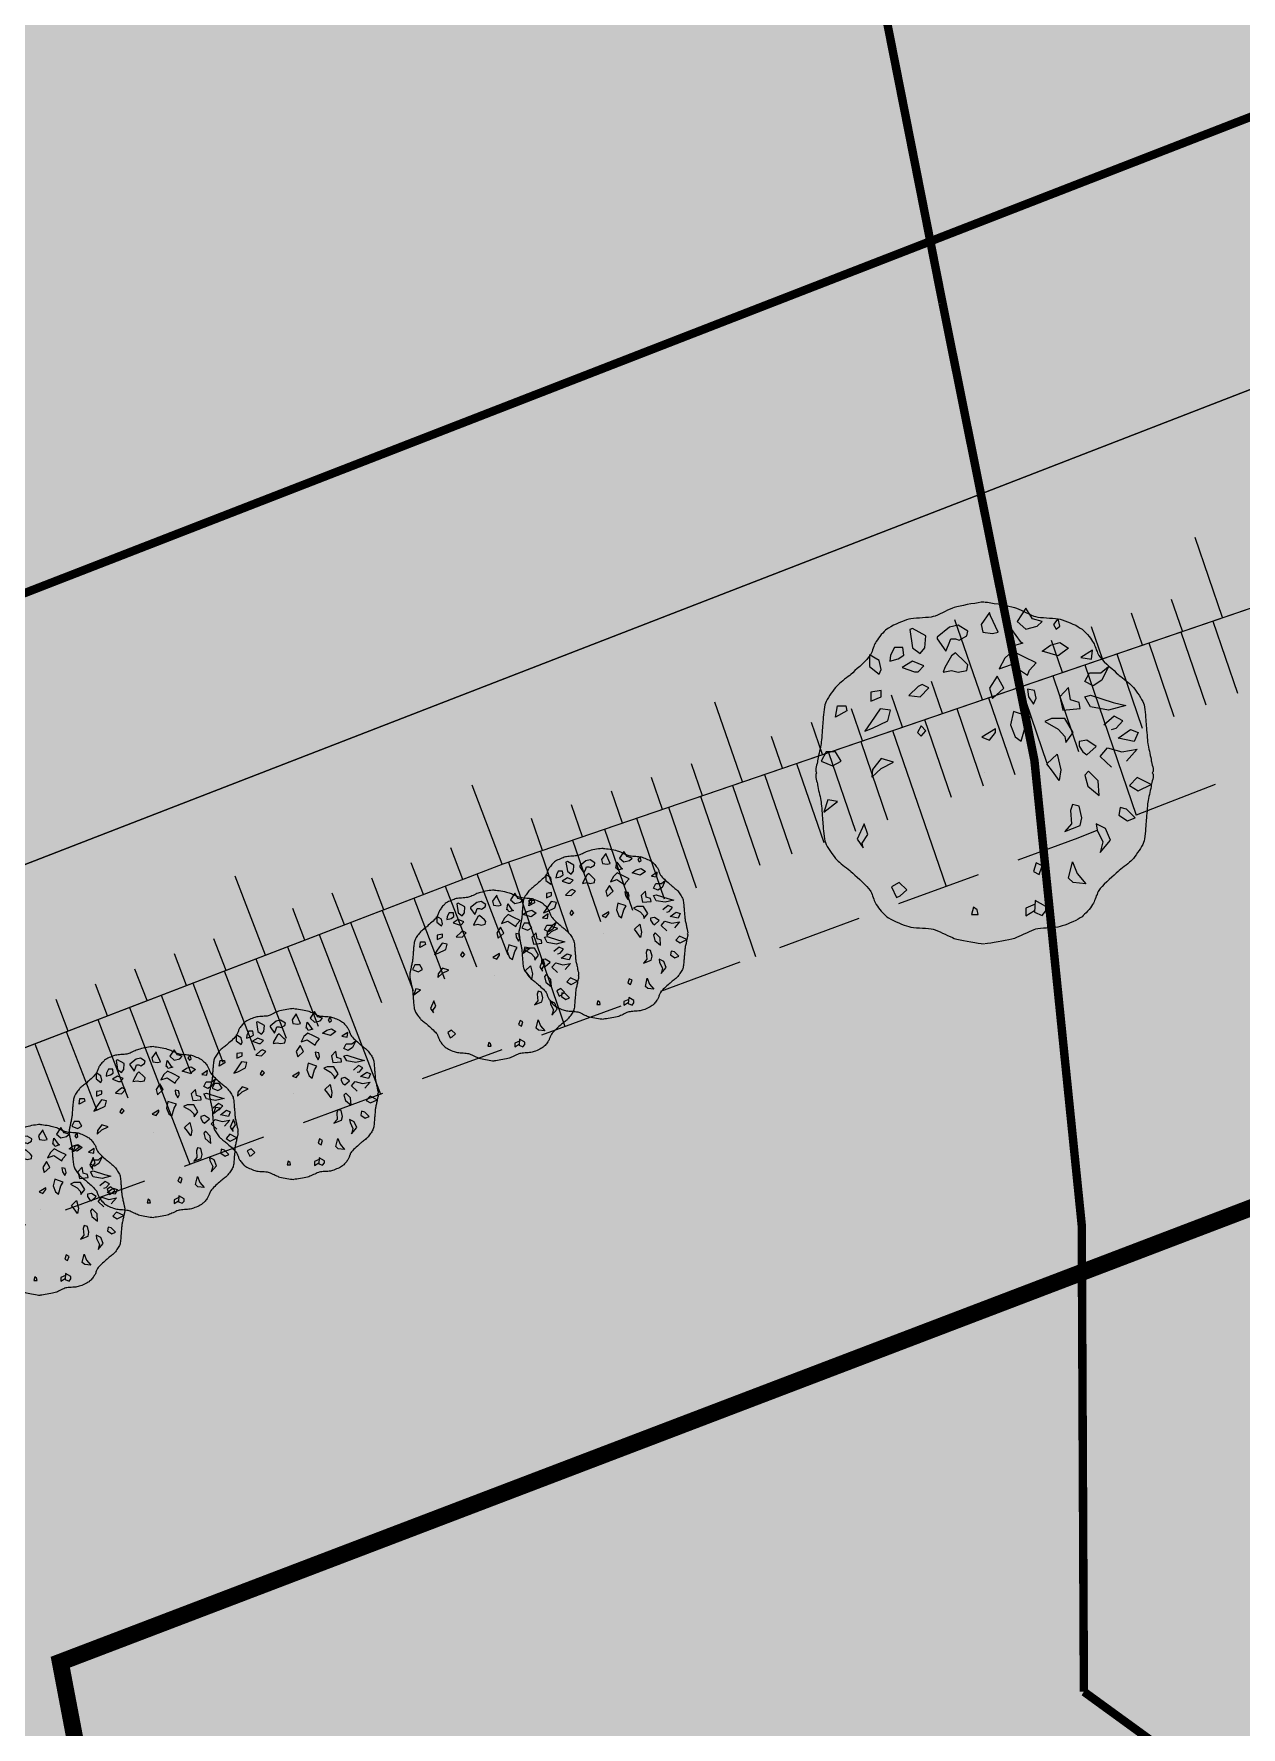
# Model space of a CAD drawing. Header units: metres. Extents: x 394605 to 1395358, y 4171135 to 6406139.
# Drawn here: x 1394306.34 to 1394320.61, y 4172433.07 to 4172453.1 of the extents above; entities that cross this region are included whole.
import ezdxf

# ---------------------------------------------------------------- set-up
doc = ezdxf.new("R2010")
doc.units = ezdxf.units.M
doc.header["$LTSCALE"] = 2
for name, pattern in [('CACHE', [0.375, 0.25, -0.125]), ('CACHE2', [4.7625, 3.175, -1.5875]), ('CACHEX2', [0.75, 0.5, -0.25])]:
    doc.linetypes.add(name, pattern=pattern)
for name, color, linetype in [("0.Nouvelle zone d'exclusion", 14, 'Continuous'), ('C-Veg', 72, 'Continuous'), ('P-COMPO LEGENDE', 7, 'Continuous'), ('T-CRASTE', 44, 'Continuous'), ('T-SECTION AW', 2, 'Continuous'), ('T-TALUS', 42, 'Continuous'), ('T-VEGETATION', 108, 'Continuous')]:
    doc.layers.add(name, color=color, linetype=linetype)
doc.layers.add('P-Zone exclusion supplémentaire', color=30, linetype='Continuous', transparency=0.5)

# ---------------------------------------------------------------- blocks, each defined once
blk = doc.blocks.new('v025')
blk.add_line((0, 0), (0, 0))
at = {"color": 0, "linetype": 'Continuous'}
blk.add_line((0.666, -0.338), (0.7, -0.408), dxfattribs=at)
at = {"color": 0, "linetype": 'Continuous', "flags": 128}
for points in [[(-0.002, 1.01), (-0.019, 1.009), (-0.038, 1.006), (-0.058, 1.003), (-0.08, 1), (-0.102, 0.996), (-0.124, 0.991), (-0.144, 0.987), (-0.163, 0.982), (-0.179, 0.978), (-0.19, 0.974), (-0.204, 0.968), (-0.218, 0.962), (-0.233, 0.955), (-0.248, 0.947), (-0.263, 0.94), (-0.278, 0.934), (-0.291, 0.928), (-0.303, 0.925), (-0.316, 0.922), (-0.331, 0.92), (-0.348, 0.919), (-0.366, 0.917), (-0.385, 0.916), (-0.403, 0.915), (-0.42, 0.914), (-0.435, 0.911), (-0.448, 0.909), (-0.461, 0.905), (-0.475, 0.9), (-0.491, 0.894), (-0.507, 0.887), (-0.523, 0.88), (-0.539, 0.873), (-0.554, 0.865), (-0.567, 0.857), (-0.578, 0.85), (-0.585, 0.844), (-0.593, 0.836), (-0.601, 0.827), (-0.61, 0.818), (-0.618, 0.807), (-0.626, 0.797), (-0.633, 0.787), (-0.64, 0.778), (-0.645, 0.77), (-0.648, 0.763), (-0.652, 0.756), (-0.655, 0.747), (-0.658, 0.737), (-0.662, 0.728), (-0.665, 0.718), (-0.669, 0.71), (-0.672, 0.702), (-0.676, 0.695), (-0.685, 0.684), (-0.696, 0.671), (-0.709, 0.658), (-0.723, 0.644), (-0.738, 0.63), (-0.752, 0.617), (-0.766, 0.605), (-0.779, 0.593), (-0.79, 0.583), (-0.797, 0.577), (-0.806, 0.57), (-0.816, 0.562), (-0.827, 0.554), (-0.837, 0.545), (-0.848, 0.537), (-0.857, 0.529), (-0.866, 0.521), (-0.873, 0.514), (-0.88, 0.506), (-0.888, 0.495), (-0.897, 0.484), (-0.906, 0.472), (-0.914, 0.459), (-0.923, 0.447), (-0.93, 0.434), (-0.936, 0.423), (-0.94, 0.413), (-0.943, 0.402), (-0.946, 0.389), (-0.948, 0.375), (-0.95, 0.36), (-0.952, 0.344), (-0.953, 0.329), (-0.954, 0.315), (-0.955, 0.302), (-0.956, 0.29), (-0.957, 0.279), (-0.958, 0.267), (-0.959, 0.253), (-0.96, 0.239), (-0.961, 0.224), (-0.962, 0.21), (-0.963, 0.196), (-0.965, 0.184), (-0.966, 0.173), (-0.968, 0.164), (-0.97, 0.153), (-0.972, 0.141), (-0.975, 0.129), (-0.978, 0.116), (-0.981, 0.104), (-0.983, 0.092), (-0.985, 0.081), (-0.987, 0.072), (-0.988, 0.065), (-0.99, 0.056), (-0.993, 0.047), (-0.995, 0.037), (-0.997, 0.027), (-0.998, 0.018), (-0.998, 0.01), (-0.996, 0.004), (-0.992, 0), (-0.996, -0.004), (-0.998, -0.01), (-0.998, -0.018), (-0.997, -0.027), (-0.995, -0.037), (-0.993, -0.046), (-0.99, -0.056), (-0.988, -0.064), (-0.987, -0.071), (-0.985, -0.08), (-0.983, -0.091), (-0.981, -0.103), (-0.978, -0.115), (-0.975, -0.128), (-0.972, -0.14), (-0.97, -0.152), (-0.968, -0.163), (-0.966, -0.172), (-0.965, -0.183), (-0.963, -0.196), (-0.962, -0.209), (-0.961, -0.224), (-0.96, -0.238), (-0.959, -0.253), (-0.958, -0.266), (-0.957, -0.279), (-0.956, -0.29), (-0.955, -0.301), (-0.954, -0.314), (-0.953, -0.329), (-0.952, -0.344), (-0.95, -0.359), (-0.948, -0.375), (-0.946, -0.389), (-0.943, -0.402), (-0.94, -0.412), (-0.936, -0.423), (-0.93, -0.434), (-0.923, -0.446), (-0.914, -0.459), (-0.906, -0.471), (-0.897, -0.484), (-0.888, -0.495), (-0.88, -0.505), (-0.873, -0.514), (-0.866, -0.521), (-0.857, -0.528), (-0.848, -0.537), (-0.837, -0.545), (-0.827, -0.553), (-0.816, -0.561), (-0.806, -0.569), (-0.797, -0.577), (-0.79, -0.583), (-0.779, -0.593), (-0.766, -0.604), (-0.752, -0.617), (-0.738, -0.63), (-0.723, -0.643), (-0.709, -0.657), (-0.696, -0.671), (-0.685, -0.683), (-0.676, -0.695), (-0.672, -0.701), (-0.669, -0.709), (-0.665, -0.718), (-0.662, -0.727), (-0.658, -0.737), (-0.655, -0.746), (-0.652, -0.755), (-0.648, -0.763), (-0.645, -0.77), (-0.64, -0.778), (-0.633, -0.787), (-0.626, -0.797), (-0.618, -0.807), (-0.61, -0.817), (-0.601, -0.827), (-0.593, -0.836), (-0.585, -0.843), (-0.578, -0.85), (-0.567, -0.857), (-0.554, -0.865), (-0.539, -0.872), (-0.523, -0.88), (-0.507, -0.887), (-0.491, -0.894), (-0.475, -0.9), (-0.461, -0.904), (-0.448, -0.908), (-0.435, -0.911), (-0.42, -0.913), (-0.403, -0.915), (-0.385, -0.916), (-0.366, -0.917), (-0.348, -0.918), (-0.331, -0.92), (-0.316, -0.922), (-0.303, -0.924), (-0.291, -0.928), (-0.278, -0.933), (-0.263, -0.94), (-0.248, -0.947), (-0.233, -0.954), (-0.218, -0.961), (-0.204, -0.968), (-0.19, -0.973), (-0.179, -0.978), (-0.163, -0.982), (-0.144, -0.986), (-0.124, -0.991), (-0.102, -0.995), (-0.08, -0.999), (-0.058, -1.003), (-0.038, -1.006), (-0.019, -1.008), (-0.002, -1.01)], [(0.002, 1.01), (0.018, 1.009), (0.037, 1.006), (0.058, 1.003), (0.08, 1), (0.102, 0.996), (0.123, 0.991), (0.144, 0.987), (0.162, 0.982), (0.178, 0.978), (0.19, 0.974), (0.203, 0.968), (0.217, 0.962), (0.233, 0.955), (0.248, 0.947), (0.263, 0.94), (0.277, 0.934), (0.291, 0.928), (0.302, 0.925), (0.316, 0.922), (0.331, 0.92), (0.348, 0.919), (0.366, 0.917), (0.384, 0.916), (0.402, 0.915), (0.419, 0.914), (0.434, 0.911), (0.407, 0.877), (0.424, 0.851), (0.446, 0.867), (0.435, 0.912), (0.448, 0.909), (0.46, 0.905), (0.474, 0.9), (0.49, 0.894), (0.506, 0.887), (0.523, 0.88), (0.539, 0.873), (0.553, 0.865), (0.566, 0.857), (0.577, 0.85), (0.584, 0.844), (0.592, 0.836), (0.601, 0.827), (0.609, 0.818), (0.618, 0.807), (0.626, 0.797), (0.633, 0.787), (0.639, 0.778), (0.644, 0.77), (0.648, 0.763), (0.651, 0.756), (0.655, 0.747), (0.658, 0.737), (0.661, 0.728), (0.665, 0.718), (0.668, 0.71), (0.672, 0.702), (0.676, 0.695), (0.684, 0.684), (0.696, 0.671), (0.708, 0.658), (0.723, 0.644), (0.737, 0.63), (0.752, 0.617), (0.766, 0.605), (0.779, 0.593), (0.79, 0.583), (0.797, 0.577), (0.806, 0.57), (0.816, 0.562), (0.826, 0.554), (0.837, 0.545), (0.847, 0.537), (0.857, 0.529), (0.865, 0.521), (0.872, 0.514), (0.88, 0.506), (0.888, 0.495), (0.897, 0.484), (0.905, 0.472), (0.914, 0.459), (0.922, 0.447), (0.929, 0.434), (0.935, 0.423), (0.94, 0.413), (0.943, 0.402), (0.946, 0.389), (0.948, 0.375), (0.95, 0.36), (0.951, 0.344), (0.952, 0.329), (0.953, 0.315), (0.954, 0.302), (0.955, 0.29), (0.956, 0.279), (0.957, 0.267), (0.958, 0.253), (0.96, 0.239), (0.961, 0.224), (0.962, 0.21), (0.963, 0.196), (0.964, 0.184), (0.966, 0.173), (0.967, 0.164), (0.969, 0.153), (0.972, 0.141), (0.975, 0.129), (0.978, 0.116), (0.98, 0.104), (0.983, 0.092), (0.985, 0.081), (0.986, 0.072), (0.988, 0.065), (0.99, 0.056), (0.992, 0.047), (0.995, 0.037), (0.997, 0.027), (0.998, 0.018), (0.998, 0.01), (0.996, 0.004), (0.992, 0), (0.996, -0.004), (0.998, -0.01), (0.998, -0.018), (0.997, -0.027), (0.995, -0.037), (0.992, -0.046), (0.99, -0.056), (0.988, -0.064), (0.986, -0.071), (0.985, -0.08), (0.983, -0.091), (0.98, -0.103), (0.978, -0.115), (0.975, -0.128), (0.972, -0.14), (0.969, -0.152), (0.967, -0.163), (0.966, -0.172), (0.964, -0.183), (0.963, -0.196), (0.962, -0.209), (0.961, -0.224), (0.96, -0.238), (0.958, -0.253), (0.957, -0.266), (0.956, -0.279), (0.955, -0.29), (0.954, -0.301), (0.953, -0.314), (0.952, -0.329), (0.951, -0.344), (0.95, -0.359), (0.948, -0.375), (0.946, -0.389), (0.943, -0.402), (0.94, -0.412), (0.935, -0.423), (0.929, -0.434), (0.922, -0.446), (0.914, -0.459), (0.905, -0.471), (0.897, -0.484), (0.888, -0.495), (0.88, -0.505), (0.872, -0.514), (0.865, -0.521), (0.857, -0.528), (0.847, -0.537), (0.837, -0.545), (0.826, -0.553), (0.816, -0.561), (0.806, -0.569), (0.797, -0.577), (0.79, -0.583), (0.779, -0.593), (0.766, -0.604), (0.752, -0.617), (0.737, -0.63), (0.723, -0.643), (0.708, -0.657), (0.696, -0.671), (0.684, -0.683), (0.676, -0.695), (0.672, -0.701), (0.668, -0.709), (0.665, -0.718), (0.661, -0.727), (0.658, -0.737), (0.655, -0.746), (0.651, -0.755), (0.648, -0.763), (0.644, -0.77), (0.639, -0.778), (0.633, -0.787), (0.626, -0.797), (0.618, -0.807), (0.609, -0.817), (0.601, -0.827), (0.592, -0.836), (0.584, -0.843), (0.577, -0.85), (0.566, -0.857), (0.553, -0.865), (0.539, -0.872), (0.523, -0.88), (0.506, -0.887), (0.49, -0.894), (0.474, -0.9), (0.46, -0.904), (0.448, -0.908), (0.434, -0.911), (0.419, -0.913), (0.402, -0.915), (0.384, -0.916), (0.366, -0.917), (0.348, -0.918), (0.331, -0.92), (0.316, -0.922), (0.302, -0.924), (0.291, -0.928), (0.277, -0.933), (0.263, -0.94), (0.248, -0.947), (0.233, -0.954), (0.217, -0.961), (0.203, -0.968), (0.19, -0.973), (0.178, -0.978), (0.162, -0.982), (0.144, -0.986), (0.123, -0.991), (0.102, -0.995), (0.08, -0.999), (0.058, -1.003), (0.037, -1.006), (0.018, -1.008), (0.002, -1.01)], [(0.75, 0.257), (0.778, 0.264), (0.818, 0.309), (0.767, 0.336), (0.705, 0.282)], [(0.75, 0.035), (0.683, 0.097), (0.728, 0.149), (0.812, 0.124), (0.902, 0.14), (0.84, 0.07)], [(0.3, -0.776), (0.244, -0.8), (0.244, -0.844), (0.295, -0.814)]]:
    blk.add_lwpolyline(points, dxfattribs=at)
for points in [[(0.047, 0.824), (0.081, 0.832), (0.036, 0.929), (0.03, 0.948), (-0.02, 0.877), (-0.009, 0.832)], [(0.311, 0.867), (0.34, 0.896), (0.283, 0.912), (0.244, 0.974), (0.193, 0.896), (0.244, 0.851)], [(-0.442, 0.848), (-0.425, 0.74), (-0.38, 0.706), (-0.352, 0.74), (-0.347, 0.811), (-0.425, 0.855)], [(-0.155, 0.873), (-0.206, 0.863), (-0.279, 0.803), (-0.279, 0.793), (-0.229, 0.721), (-0.212, 0.758), (-0.2, 0.793), (-0.172, 0.793), (-0.15, 0.785), (-0.105, 0.811), (-0.099, 0.838)], [(0.171, 0.751), (0.16, 0.777), (0.148, 0.777), (0.16, 0.848), (0.21, 0.777), (0.227, 0.768)], [(-0.51, 0.675), (-0.476, 0.697), (-0.482, 0.742), (-0.532, 0.742), (-0.555, 0.697), (-0.56, 0.661)], [(-0.195, 0.606), (-0.155, 0.596), (-0.105, 0.606), (-0.099, 0.64), (-0.116, 0.658), (-0.172, 0.711), (-0.195, 0.693), (-0.234, 0.623), (-0.245, 0.596)], [(0.306, 0.651), (0.233, 0.687), (0.165, 0.721), (0.12, 0.679), (0.086, 0.616), (0.16, 0.642), (0.255, 0.579), (0.266, 0.607)], [(0.39, 0.755), (0.446, 0.772), (0.497, 0.738), (0.435, 0.693), (0.34, 0.72)], [(0.57, 0.682), (0.632, 0.672), (0.638, 0.727)], [(-0.622, 0.664), (-0.679, 0.699), (-0.679, 0.63), (-0.622, 0.585), (-0.611, 0.612)], [(-0.414, 0.597), (-0.392, 0.597), (-0.358, 0.634), (-0.425, 0.661), (-0.487, 0.624)], [(0.688, 0.593), (0.733, 0.63), (0.694, 0.548), (0.643, 0.515), (0.593, 0.54), (0.621, 0.593)], [(-0.369, 0.524), (-0.392, 0.512), (-0.448, 0.458), (-0.38, 0.451), (-0.33, 0.503)], [(0.115, 0.502), (0.075, 0.572), (0.03, 0.502), (0.047, 0.44)], [(0.565, 0.381), (0.559, 0.416), (0.508, 0.433), (0.497, 0.505), (0.446, 0.451), (0.463, 0.372)], [(-0.673, 0.478), (-0.673, 0.425), (-0.611, 0.451), (-0.611, 0.488)], [(0.295, 0.488), (0.255, 0.496), (0.261, 0.451), (0.289, 0.406), (0.306, 0.443)], [(0.593, 0.451), (0.626, 0.46), (0.761, 0.416), (0.835, 0.398), (0.733, 0.372), (0.626, 0.391)], [(-0.819, 0.396), (-0.814, 0.367), (-0.881, 0.329), (-0.87, 0.396)], [(-0.572, 0.308), (-0.555, 0.371), (-0.617, 0.38), (-0.673, 0.299), (-0.707, 0.247), (-0.662, 0.264)], [(0.216, 0.187), (0.244, 0.284), (0.272, 0.329), (0.171, 0.363), (0.154, 0.284), (0.182, 0.214)], [(0.475, 0.215), (0.48, 0.18), (0.525, 0.24), (0.475, 0.322), (0.396, 0.322), (0.356, 0.304), (0.435, 0.259)], [(-0.347, 0.249), (-0.375, 0.278), (-0.397, 0.24), (-0.375, 0.218)], [(0.03, 0.194), (0.064, 0.239), (0.064, 0.26), (-0.015, 0.212)], [(0.908, 0.239), (0.885, 0.185), (0.79, 0.205), (0.863, 0.257)], [(-0.898, 0.043), (-0.847, 0.07), (-0.881, 0.124), (-0.937, 0.124), (-0.965, 0.07)], [(0.441, -0.044), (0.401, 0.01), (0.368, 0.053), (0.43, 0.112), (0.452, 0.018)], [(0.581, 0.124), (0.604, 0.107), (0.66, 0.156), (0.604, 0.194), (0.559, 0.185), (0.559, 0.159)], [(-0.662, 0.02), (-0.667, -0.025), (-0.611, 0.027), (-0.538, 0.063), (-0.611, 0.086)], [(0.615, 0.011), (0.593, -0.013), (0.61, -0.078), (0.677, -0.134), (0.671, -0.047)], [(0.902, -0.027), (0.857, -0.075), (0.908, -0.106), (0.986, -0.068)], [(-0.949, -0.231), (-0.87, -0.169), (-0.926, -0.159)], [(0.576, -0.266), (0.559, -0.196), (0.52, -0.187), (0.508, -0.222), (0.514, -0.301), (0.475, -0.346), (0.565, -0.311)], [(0.84, -0.214), (0.801, -0.204), (0.795, -0.249), (0.846, -0.284), (0.891, -0.266)], [(-0.69, -0.364), (-0.712, -0.301), (-0.752, -0.391), (-0.718, -0.443), (-0.724, -0.416)], [(0.66, -0.301), (0.666, -0.338), (0.7, -0.408), (0.683, -0.47), (0.745, -0.398), (0.716, -0.328)], [(0.323, -0.601), (0.34, -0.55), (0.306, -0.532), (0.289, -0.582)], [(0.548, -0.595), (0.598, -0.655), (0.525, -0.648), (0.497, -0.622), (0.52, -0.526)], [(-0.459, -0.692), (-0.504, -0.648), (-0.549, -0.674), (-0.521, -0.737), (-0.499, -0.727)], [(-0.043, -0.809), (-0.065, -0.793), (-0.077, -0.837), (-0.037, -0.837)], [(0.362, -0.789), (0.3, -0.754), (0.295, -0.824), (0.34, -0.843), (0.362, -0.816)]]:
    blk.add_lwpolyline(points, close=True, dxfattribs=at)

msp = doc.modelspace()

# ---------------------------------------------------------------- hatches: boundary and pattern name
at = {"layer": 'C-Veg', "true_color": 0x76a14f}
h = msp.add_hatch(color=75, dxfattribs=at)
h.dxf.hatch_style = 1
edge = h.paths.add_edge_path()
edge.add_line((1394351.273, 4172570.913), (1394351.129, 4172577.686))
edge.add_line((1394351.129, 4172577.686), (1394348.223, 4172582.401))
edge.add_line((1394348.223, 4172582.401), (1394360.352, 4172589.905))
edge.add_line((1394360.352, 4172589.905), (1394370.257, 4172572.512))
edge.add_arc((1394363.6, 4172589.236), 18, 271.2148, 291.705, ccw=False)
edge.add_line((1394363.981, 4172571.24), (1394351.273, 4172570.913))
edge = h.paths.add_edge_path()
edge.add_line((1394342.271, 4172578.716), (1394344.171, 4172575.634))
edge.add_line((1394344.171, 4172575.634), (1394344.273, 4172570.822))
edge.add_line((1394344.273, 4172570.822), (1394337.721, 4172570.683))
edge.add_arc((1394338.399, 4172538.69), 32, 91.2148, 121.6151)
edge.add_line((1394321.625, 4172565.941), (1394326.456, 4172568.93))
edge.add_line((1394326.456, 4172568.93), (1394342.271, 4172578.716))
edge = h.paths.add_edge_path()
edge.add_line((1394452.906, 4172487.836), (1394445.587, 4172485.094))
edge.add_line((1394445.587, 4172485.094), (1394445.555, 4172490.822))
edge.add_arc((1394427.555, 4172490.722), 18, 0.3209, 35.1921)
edge.add_line((1394442.265, 4172501.095), (1394440.359, 4172503.799))
edge.add_line((1394440.359, 4172503.799), (1394459.641, 4172525.28))
edge.add_line((1394459.641, 4172525.28), (1394447.538, 4172543.496))
edge.add_line((1394447.538, 4172543.496), (1394476.337, 4172562.631))
edge.add_line((1394476.337, 4172562.631), (1394480.157, 4172556.703))
edge.add_line((1394480.157, 4172556.703), (1394495.348, 4172535.118))
edge.add_line((1394495.348, 4172535.118), (1394452.906, 4172487.836))
h.paths.add_polyline_path([(1394029.76, 4172395.409), (1394032.409, 4172393.495), (1394016.568, 4172383.66), (1394014.973, 4172386.227)])
h.paths.add_polyline_path([(1394048.648, 4172407.168), (1394050.25, 4172404.586), (1394037.495, 4172396.67), (1394036.67, 4172399.689)])
edge = h.paths.add_edge_path()
edge.add_arc((1394099.756, 4172406.307), 6.199, 353.285, 431.3738)
edge.add_line((1394101.736, 4172412.181), (1394095.031, 4172414.342))
edge.add_line((1394095.031, 4172414.342), (1394095.951, 4172417.198))
edge.add_line((1394095.951, 4172417.198), (1394102.656, 4172415.037))
edge.add_line((1394102.656, 4172415.037), (1394102.042, 4172413.133))
edge.add_arc((1394100.202, 4172407.422), 6, -17.865, 72.135, ccw=False)
edge = h.paths.add_edge_path()
edge.add_line((1394120.903, 4172452.089), (1394117.365, 4172457.7))
edge.add_line((1394117.365, 4172457.7), (1394132.344, 4172467.143))
edge.add_arc((1394147.655, 4172443.632), 28.058, 123.0742, 162.4577)
edge = h.paths.add_edge_path()
edge.add_line((1394258.713, 4172546.119), (1394250.67, 4172559.257))
edge.add_line((1394250.67, 4172559.257), (1394267.58, 4172570.168))
edge.add_line((1394267.58, 4172570.168), (1394284.334, 4172543.033))
edge.add_line((1394284.334, 4172543.033), (1394284.462, 4172542.945))
edge.add_line((1394284.462, 4172542.945), (1394267.891, 4172532.827))
edge.add_arc((1394262.067, 4172543.319), 12, 267.6814, 299.0353, ccw=False)
edge.add_line((1394261.581, 4172531.329), (1394248.552, 4172531.857))
edge.add_line((1394248.552, 4172531.857), (1394248.468, 4172531.86))
edge.add_line((1394248.468, 4172531.86), (1394248.419, 4172534.666))
edge.add_line((1394248.419, 4172534.666), (1394246.235, 4172538.186))
edge.add_line((1394246.235, 4172538.186), (1394258.713, 4172546.119))
edge = h.paths.add_edge_path()
edge.add_line((1394243.261, 4172536.34), (1394245.001, 4172533.536))
edge.add_line((1394245.001, 4172533.536), (1394245.066, 4172531.982))
edge.add_arc((1394245.16, 4172501.351), 30.631, 90.1759, 118.1849)
edge.add_line((1394230.692, 4172528.35), (1394243.261, 4172536.34))
h.paths.add_polyline_path([(1394467.694, 4172582.062), (1394465.64, 4172585.497), (1394498.161, 4172606.357), (1394500.227, 4172602.929)])
h.paths.add_polyline_path([(1394535.91, 4172630.572), (1394537.966, 4172627.131), (1394506.117, 4172606.705), (1394504.053, 4172610.137)])
edge = h.paths.add_edge_path()
edge.add_line((1394543.867, 4172630.923), (1394541.802, 4172634.351))
edge.add_line((1394541.802, 4172634.351), (1394549.791, 4172639.476))
edge.add_arc((1394555.73, 4172630.217), 11, 77.9727, 122.6783, ccw=False)
edge.add_line((1394558.022, 4172640.975), (1394560.339, 4172637.367))
edge.add_arc((1394557.158, 4172633.509), 5, 50.4934, 121.6208)
edge.add_line((1394554.537, 4172637.767), (1394543.867, 4172630.923))
edge = h.paths.add_edge_path()
edge.add_line((1394092.62, 4172418.271), (1394091.7, 4172415.416))
edge.add_line((1394091.7, 4172415.416), (1394083.618, 4172418.021))
edge.add_arc((1394078.25, 4172401.365), 17.5, 72.135, 122.0859)
edge.add_line((1394068.954, 4172416.192), (1394056.198, 4172408.276))
edge.add_line((1394056.198, 4172408.276), (1394054.616, 4172410.826))
edge.add_line((1394054.616, 4172410.826), (1394073.541, 4172422.568))
edge.add_arc((1394077.759, 4172415.771), 8, 54.4706, 121.8205, ccw=False)
edge.add_line((1394082.408, 4172422.281), (1394084.319, 4172421.127))
edge.add_line((1394084.319, 4172421.127), (1394086.386, 4172420.281))
edge.add_line((1394086.386, 4172420.281), (1394092.62, 4172418.271))
edge = h.paths.add_edge_path()
edge.add_arc((1394414.979, 4172556.25), 38, 96.7797, 121.1109)
edge.add_arc((1394414.986, 4172556.23), 38.021, 96.7867, 121.1039, ccw=False)
h.paths.add_polyline_path([(1394395.322, 4172588.817), (1394407.668, 4172597.092), (1394395.317, 4172588.825)])
h.paths.add_polyline_path([(1394419.922, 4172653.044), (1394406.398, 4172674.608), (1394406.398, 4172674.608)])
h.paths.add_polyline_path([(1394415.653, 4172594.244), (1394419.503, 4172632.354), (1394419.503, 4172632.354)])
edge = h.paths.add_edge_path()
edge.add_line((1394372.381, 4172535.259), (1394341.242, 4172534.794))
edge.add_line((1394341.242, 4172534.794), (1394298.401, 4172508.435))
edge.add_line((1394298.401, 4172508.435), (1394273.194, 4172492.256))
edge.add_line((1394273.194, 4172492.256), (1394285.511, 4172429.124))
edge.add_line((1394285.511, 4172429.124), (1394285.515, 4172429.105))
edge.add_line((1394285.515, 4172429.105), (1394282.568, 4172428.543))
edge.add_line((1394282.568, 4172428.543), (1394286.098, 4172410.664))
edge.add_arc((1394269.911, 4172407.468), 16.5, -62.7135, 11.1696, ccw=False)
edge.add_line((1394277.475, 4172392.804), (1394278.142, 4172389.18))
edge.add_line((1394278.142, 4172389.18), (1394294.366, 4172392.19))
edge.add_line((1394294.366, 4172392.19), (1394299.41, 4172365.322))
edge.add_line((1394299.41, 4172365.322), (1394312.242, 4172367.689))
edge.add_line((1394312.242, 4172367.689), (1394314.315, 4172368.062))
edge.add_line((1394314.315, 4172368.062), (1394442.29, 4172391.252))
edge.add_line((1394442.29, 4172391.252), (1394437.662, 4172428.198))
edge.add_line((1394437.662, 4172428.198), (1394427.617, 4172424.749))
edge.add_line((1394427.617, 4172424.749), (1394401.36, 4172468.524))
edge.add_line((1394401.36, 4172468.524), (1394424.799, 4172477.306))
edge.add_line((1394424.799, 4172477.306), (1394433.076, 4172468.218))
edge.add_line((1394433.076, 4172468.218), (1394435.294, 4172470.239))
edge.add_line((1394435.294, 4172470.239), (1394438.806, 4172470.716))
edge.add_line((1394438.806, 4172470.716), (1394438.656, 4172472.847))
edge.add_line((1394438.656, 4172472.847), (1394438.555, 4172490.783))
edge.add_arc((1394427.555, 4172490.722), 11, 0.3209, 35.1921)
edge.add_line((1394436.545, 4172497.061), (1394425.26, 4172513.053))
edge.add_line((1394425.26, 4172513.053), (1394422.812, 4172511.332))
edge.add_line((1394422.812, 4172511.332), (1394430.292, 4172500.721))
edge.add_line((1394430.292, 4172500.721), (1394393.383, 4172486.894))
edge.add_line((1394393.383, 4172486.894), (1394372.381, 4172535.259))
edge = h.paths.add_edge_path()
edge.add_line((1394063.074, 4172465.375), (1394077.611, 4172441.417))
edge.add_line((1394077.611, 4172441.417), (1394076.55, 4172442.868))
edge.add_line((1394076.55, 4172442.868), (1394067.007, 4172453.819))
edge.add_arc((1394072.662, 4172458.746), 7.5, 211.2472, 221.0694, ccw=False)
edge.add_line((1394066.25, 4172454.856), (1394063.737, 4172458.997))
edge.add_arc((1394070.149, 4172462.887), 7.5, 160.6281, 211.2472, ccw=False)
edge = h.paths.add_edge_path()
edge.add_line((1394073.056, 4172433.209), (1394071.485, 4172432.234))
edge.add_line((1394071.485, 4172432.234), (1394054.144, 4172460.815))
edge.add_line((1394054.144, 4172460.815), (1394055.688, 4172461.825))
edge.add_arc((1394070.149, 4172462.887), 14.5, 184.2017, 211.2472)
edge.add_line((1394057.753, 4172455.366), (1394060.265, 4172451.225))
edge.add_arc((1394072.662, 4172458.746), 14.5, 211.2472, 221.0694)
edge.add_line((1394061.73, 4172449.22), (1394071.273, 4172438.269))
edge.add_arc((1394068.634, 4172435.97), 3.5, 31.2472, 41.0694, ccw=False)
edge.add_line((1394071.626, 4172437.786), (1394071.896, 4172437.341))
edge.add_arc((1394065.056, 4172433.191), 8, 0.1287, 31.2472, ccw=False)
h.paths.add_polyline_path([(1394104.324, 4172332.384), (1394105.423, 4172332.179), (1394113.191, 4172331.01), (1394103.626, 4172329.247)])
edge = h.paths.add_edge_path()
edge.add_line((1394136.677, 4172404.071), (1394135.756, 4172401.216))
edge.add_line((1394135.756, 4172401.216), (1394124.905, 4172404.713))
edge.add_arc((1394123.678, 4172400.906), 4, 72.135, 167.4483)
edge.add_line((1394119.773, 4172401.776), (1394113.499, 4172403.04))
edge.add_arc((1394121.141, 4172400.672), 8.001, 72.1376, 162.7885, ccw=False)
edge.add_line((1394123.595, 4172408.287), (1394136.677, 4172404.071))
edge = h.paths.add_edge_path()
edge.add_line((1394459.748, 4172581.717), (1394461.798, 4172578.282))
edge.add_line((1394461.798, 4172578.282), (1394460.421, 4172577.399))
edge.add_arc((1394449.318, 4172595.412), 21.16, 254.0638, 301.6485, ccw=False)
edge.add_line((1394443.508, 4172575.066), (1394437.65, 4172576.754))
edge.add_line((1394437.65, 4172576.754), (1394438.763, 4172580.602))
edge.add_line((1394438.763, 4172580.602), (1394444.619, 4172578.908))
edge.add_arc((1394449.342, 4172595.239), 17, 253.8711, 302.6712)
edge.add_line((1394458.519, 4172580.929), (1394459.748, 4172581.717))
h.paths.add_polyline_path([(1394251.061, 4172387.17), (1394251.61, 4172384.221), (1394219.164, 4172378.156), (1394218.618, 4172381.122), (1394234.797, 4172384.138)])
h.paths.add_polyline_path([(1394273.915, 4172391.461), (1394274.152, 4172391.522), (1394274.704, 4172388.525), (1394258.486, 4172385.49), (1394257.941, 4172388.452)])
h.paths.add_polyline_path([(1393999.026, 4172384.569), (1394002.717, 4172378.621), (1394009.024, 4172382.538), (1394010.607, 4172379.986), (1393992.781, 4172368.925), (1393987.508, 4172377.422)])
edge = h.paths.add_edge_path()
edge.add_line((1394155.145, 4172366.239), (1394154.36, 4172370.45))
edge.add_line((1394154.36, 4172370.45), (1394157.186, 4172373.491))
edge.add_arc((1394165.152, 4172387.94), 16.5, 241.1315, 280.5588)
edge.add_line((1394168.176, 4172371.72), (1394172.365, 4172372.501))
edge.add_line((1394172.365, 4172372.501), (1394172.915, 4172369.552))
edge.add_line((1394172.915, 4172369.552), (1394155.145, 4172366.239))
h.paths.add_polyline_path([(1394211.746, 4172379.79), (1394212.28, 4172376.889), (1394179.807, 4172370.778), (1394179.247, 4172373.783)])
edge = h.paths.add_edge_path()
edge.add_line((1394139.087, 4172400.142), (1394140.008, 4172402.997))
edge.add_arc((1394136.549, 4172392.823), 10.746, 10.0786, 71.2234, ccw=False)
edge.add_line((1394147.129, 4172394.704), (1394148.925, 4172384.952))
edge.add_arc((1394165.152, 4172387.94), 16.5, 190.4358, 227.1019)
edge.add_line((1394153.921, 4172375.853), (1394148.604, 4172370.132))
edge.add_line((1394148.604, 4172370.132), (1394144.179, 4172394.16))
edge.add_arc((1394136.546, 4172392.822), 7.749, 9.9479, 70.857)
edge = h.paths.add_edge_path()
edge.add_line((1394156.535, 4172405.091), (1394161.292, 4172379.26))
edge.add_arc((1394165.152, 4172387.94), 9.5, 190.4358, 246.0275, ccw=False)
edge.add_line((1394155.809, 4172386.22), (1394154.013, 4172395.972))
edge.add_arc((1394136.453, 4172392.779), 17.848, 10.3037, 71.5868)
edge.add_line((1394142.091, 4172409.714), (1394156.535, 4172405.091))
h.paths.add_polyline_path([(1394448.687, 4172451.084), (1394450.905, 4172453.104), (1394455.424, 4172448.143), (1394492.852, 4172406.879), (1394491.37, 4172404.047), (1394453.343, 4172446.106)])
edge = h.paths.add_edge_path()
edge.add_line((1394443.973, 4172456.258), (1394446.191, 4172458.279))
edge.add_line((1394446.191, 4172458.279), (1394442.958, 4172461.827))
edge.add_arc((1394455.155, 4172472.939), 16.5, 199.9901, 222.3335, ccw=False)
edge.add_line((1394439.649, 4172467.299), (1394436.846, 4172466.917))
edge.add_line((1394436.846, 4172466.917), (1394435.434, 4172465.631))
edge.add_line((1394435.434, 4172465.631), (1394443.973, 4172456.258))
h.paths.add_polyline_path([(1394466.646, 4172477.197), (1394467.683, 4172476.249), (1394455.908, 4172463.374), (1394453.236, 4172460.94), (1394452.225, 4172462.049), (1394454.85, 4172464.44)])
h.paths.add_polyline_path([(1394457.95, 4172455.765), (1394456.939, 4172456.874), (1394459.788, 4172459.469), (1394466.763, 4172466.863), (1394467.8, 4172465.915), (1394460.846, 4172458.404)])
h.paths.add_polyline_path([(1394472.536, 4172471.069), (1394471.434, 4172472.086), (1394479.212, 4172480.513), (1394482.617, 4172481.991)])
h.paths.add_polyline_path([(1394472.407, 4172481.414), (1394471.382, 4172482.352), (1394479.757, 4172491.425), (1394480.808, 4172495.091), (1394480.298, 4172490.042)])
at = {"layer": 'P-COMPO LEGENDE', "ltscale": 0.5}
h = msp.add_hatch(color=71, dxfattribs=at)
h.dxf.hatch_style = 1
edge = h.paths.add_edge_path()
edge.add_line((1394271.458, 4172484.813), (1394342.981, 4172528.82))
edge.add_line((1394342.981, 4172528.82), (1394368.471, 4172529.2))
edge.add_line((1394368.471, 4172529.2), (1394396.022, 4172465.755))
edge.add_line((1394396.022, 4172465.755), (1394422.854, 4172421.749))
edge.add_line((1394422.854, 4172421.749), (1394436.32, 4172390.646))
edge.add_line((1394436.32, 4172390.646), (1394395.138, 4172382.696))
edge.add_line((1394395.138, 4172382.696), (1394387.426, 4172401.097))
edge.add_line((1394387.426, 4172401.097), (1394359.542, 4172446.827))
edge.add_line((1394359.542, 4172446.827), (1394344.102, 4172482.382))
edge.add_line((1394344.102, 4172482.382), (1394314.264, 4172464.188))
edge.add_line((1394314.264, 4172464.188), (1394317.081, 4172449.917))
edge.add_arc((1394261.745, 4172435.988), 57.063, -2.5075, 14.1295, ccw=False)
edge.add_arc((1394290.888, 4172391.11), 50.721, 13.7791, 56.6762, ccw=False)
edge.add_line((1394340.15, 4172403.19), (1394345.572, 4172374.844))
edge.add_line((1394345.572, 4172374.844), (1394354.681, 4172324.558))
edge.add_line((1394354.681, 4172324.558), (1394038.406, 4172266.388))
edge.add_line((1394038.406, 4172266.388), (1393992.409, 4172298.585))
edge.add_line((1393992.409, 4172298.585), (1393986.626, 4172306.84))
edge.add_line((1393986.626, 4172306.84), (1394112.594, 4172331.1))
edge.add_line((1394112.594, 4172331.1), (1394134.846, 4172327.752))
edge.add_line((1394134.846, 4172327.752), (1394140.126, 4172327.839))
edge.add_line((1394140.126, 4172327.839), (1394306.76, 4172358.544))
edge.add_line((1394306.76, 4172358.544), (1394300.263, 4172393.297))
edge.add_line((1394300.263, 4172393.297), (1394286.206, 4172410.122))
edge.add_line((1394286.206, 4172410.122), (1394279.992, 4172441.591))
edge.add_line((1394279.992, 4172441.591), (1394271.458, 4172484.813))
at = {"layer": 'T-VEGETATION'}
h = msp.add_hatch(dxfattribs=at)
h.set_pattern_fill('AR-CONC', color=84, scale=0.025)
h.set_pattern_definition([(50, (0, 0), (4.554616725, -0.3984771385), [0.47625, -5.23875]), (355, (0, 0), (-0.8810706494, 4.776416072), [0.381, -4.191]), (100.451, (0.3796, -0.033), (3.6735625416, 4.3779171955), [0.40475, -4.45225]), (46.1842, (0, 1.27), (6.776976022, -1.051058198), [0.714375, -7.858125]), (96.6356, (0.565, 1.1824), (5.935105862, 6.185638897), [0.607125, -6.678375]), (351.184, (0, 1.27), (5.935115145, 6.185627947), [0.5715, -6.2865]), (21, (0.635, 0.9525), (3.790371996, -2.556637963), [0.47625, -5.23875]), (326, (0.635, 0.9525), (1.5450507087, 4.604699153), [0.381, -4.191]), (71.4514, (0.951, 0.7394), (5.3354122693, 2.048071443), [0.40475, -4.45225]), (37.5, (0, 0), (0.07721508126, 2.1138759718), [0, -4.1402, 0, -4.2545, 0, -4.206875]), (7.5, (0, 0), (1.6704915628, 2.5045143705), [0, -2.4257, 0, -4.04495, 0, -1.603375]), (327.5, (-1.416, 0), (3.3897648792, -0.1432185998), [0, -1.5875, 0, -4.953, 0, -6.57225]), (317.5, (-2.051, 0), (3.7032295347, 0.6356622758), [0, -2.06375, 0, -3.2893, 0, -4.66725])])
h.paths.add_polyline_path([(1393927.84, 4172307.918), (1393958.527, 4172323.627), (1394358.196, 4172583.126), (1394368.739, 4172566.92), (1394404.239, 4172594.106), (1394421.217, 4172593.554), (1394446.938, 4172609.027), (1394462.155, 4172571.89), (1394427.756, 4172533.31), (1394398.16, 4172507.898), (1394347.588, 4172478.822), (1394332.784, 4172523.595), (1394296.479, 4172507.081), (1394285.958, 4172483.929), (1394295.024, 4172433.323), (1394419.634, 4172480.669), (1394450.579, 4172447.3), (1394434.639, 4172428.681), (1394439.126, 4172400.637), (1394299.836, 4172369.098), (1393930.719, 4172300.034)])

# ---------------------------------------------------------------- linework, layer by layer
at = {"layer": "0.Nouvelle zone d'exclusion", "color": 18, "true_color": 0x000000, "const_width": 0.1, "flags": 128}
msp.add_lwpolyline([(1394442.293, 4172391.234), (1394300.547, 4172365.534), (1394289.831, 4172416.344), (1394294.765, 4172416.344), (1394289.174, 4172446.599), (1394279.247, 4172460.847), (1394267.575, 4172519.96, 0.085884), (1394275.175, 4172523.206), (1394285.424, 4172529.525), (1394298.401, 4172508.435), (1394330.561, 4172528.222), (1394315.763, 4172508.248), (1394312.839, 4172508.332), (1394304, 4172505.607), (1394301.289, 4172502.277), (1394300.07, 4172497.197), (1394294.908, 4172494.039), (1394298.419, 4172487.214), (1394301.339, 4172462.265), (1394300.15, 4172451.168), (1394301.699, 4172444.724), (1394343.358, 4172460.91)], format="xyb", dxfattribs=at)
msp.add_lwpolyline([(1394306.651, 4172433.84), (1394308.794, 4172422.563), (1394336.043, 4172436.567), (1394351.62, 4172442.54), (1394364.924, 4172445.533), (1394372.888, 4172448.608), (1394384.136, 4172463.418)], close=True, dxfattribs=at)
at = {"layer": 'P-COMPO LEGENDE', "linetype": 'CACHE', "flags": 128}
msp.add_lwpolyline([(1394345.572, 4172374.844, 0.1, 0.05, 0), (1394340.15, 4172403.19, 0.1, 0.1, 0.189391), (1394318.753, 4172433.491, 0.1, 0.1, 0.07272), (1394317.081, 4172449.917, 0.1, 0.1, 0), (1394314.264, 4172464.188, 0.1, 0.1, 0), (1394344.102, 4172482.382, 0.1, 0.1, 0), (1394359.542, 4172446.827, 0.1, 0.1, 0), (1394387.426, 4172401.097, 0.1, 0.1, 0), (1394395.255, 4172381.483, 0.1, 0.1, 0)], format="xyseb", dxfattribs=at)
at = {"layer": 'P-Zone exclusion supplémentaire', "color": 4, "linetype": 'CACHE2', "ltscale": 0.5, "const_width": 0.2, "flags": 128}
msp.add_lwpolyline([(1394306.651, 4172433.84), (1394308.794, 4172422.563), (1394336.043, 4172436.567), (1394351.62, 4172442.54), (1394364.924, 4172445.533), (1394372.888, 4172448.608), (1394384.136, 4172463.418)], close=True, dxfattribs=at)
at = {"layer": 'T-CRASTE', "linetype": 'Continuous'}
for p, q in [((1394320.392, 4172446.194), (1394320.068, 4172447.14)), ((1394320.392, 4172446.194), (1394320.068, 4172447.14)), ((1394319.919, 4172446.032), (1394319.789, 4172446.41)), ((1394319.919, 4172446.032), (1394319.789, 4172446.41)), ((1394317.553, 4172445.222), (1394317.229, 4172446.168)), ((1394317.553, 4172445.222), (1394317.229, 4172446.168)), ((1394319.446, 4172445.87), (1394319.316, 4172446.248)), ((1394319.446, 4172445.87), (1394319.316, 4172446.248)), ((1394320.276, 4172446.154), (1394320.569, 4172445.299)), ((1394320.276, 4172446.154), (1394320.569, 4172445.299)), ((1394318.499, 4172445.546), (1394318.37, 4172445.924)), ((1394318.499, 4172445.546), (1394318.37, 4172445.924)), ((1394318.972, 4172445.708), (1394318.843, 4172446.086)), ((1394318.972, 4172445.708), (1394318.843, 4172446.086)), ((1394319.898, 4172446.025), (1394320.194, 4172445.161)), ((1394319.898, 4172446.025), (1394320.194, 4172445.161)), ((1394318.026, 4172445.384), (1394317.897, 4172445.762)), ((1394318.026, 4172445.384), (1394317.897, 4172445.762)), ((1394319.141, 4172445.766), (1394319.442, 4172444.885)), ((1394319.141, 4172445.766), (1394319.442, 4172444.885)), ((1394319.519, 4172445.895), (1394319.818, 4172445.023)), ((1394319.519, 4172445.895), (1394319.818, 4172445.023)), ((1394318.384, 4172445.506), (1394318.691, 4172444.61)), ((1394318.384, 4172445.506), (1394318.691, 4172444.61)), ((1394318.763, 4172445.636), (1394319.371, 4172443.859)), ((1394318.763, 4172445.636), (1394319.371, 4172443.859)), ((1394317.08, 4172445.06), (1394316.951, 4172445.438)), ((1394317.08, 4172445.06), (1394316.951, 4172445.438)), ((1394318.006, 4172445.377), (1394318.315, 4172444.472)), ((1394318.006, 4172445.377), (1394318.315, 4172444.472)), ((1394314.715, 4172444.25), (1394314.391, 4172445.196)), ((1394314.715, 4172444.25), (1394314.391, 4172445.196)), ((1394316.134, 4172444.736), (1394316.005, 4172445.114)), ((1394316.134, 4172444.736), (1394316.005, 4172445.114)), ((1394316.607, 4172444.898), (1394316.478, 4172445.276)), ((1394316.607, 4172444.898), (1394316.478, 4172445.276)), ((1394317.249, 4172445.118), (1394317.561, 4172444.205)), ((1394317.249, 4172445.118), (1394317.561, 4172444.205)), ((1394317.627, 4172445.247), (1394317.938, 4172444.339)), ((1394317.627, 4172445.247), (1394317.938, 4172444.339)), ((1394315.661, 4172444.574), (1394315.532, 4172444.952)), ((1394315.661, 4172444.574), (1394315.532, 4172444.952)), ((1394316.87, 4172444.988), (1394317.184, 4172444.071)), ((1394316.87, 4172444.988), (1394317.184, 4172444.071)), ((1394315.188, 4172444.412), (1394315.059, 4172444.79)), ((1394315.188, 4172444.412), (1394315.059, 4172444.79)), ((1394316.114, 4172444.729), (1394316.431, 4172443.803)), ((1394316.114, 4172444.729), (1394316.431, 4172443.803)), ((1394316.492, 4172444.858), (1394317.123, 4172443.016)), ((1394316.492, 4172444.858), (1394317.123, 4172443.016)), ((1394315.735, 4172444.599), (1394316.054, 4172443.67)), ((1394315.735, 4172444.599), (1394316.054, 4172443.67)), ((1394313.769, 4172443.926), (1394313.64, 4172444.304)), ((1394313.769, 4172443.926), (1394313.64, 4172444.304)), ((1394314.242, 4172444.088), (1394314.113, 4172444.466)), ((1394314.242, 4172444.088), (1394314.113, 4172444.466)), ((1394314.978, 4172444.34), (1394315.3, 4172443.402)), ((1394314.978, 4172444.34), (1394315.3, 4172443.402)), ((1394315.357, 4172444.47), (1394315.677, 4172443.536)), ((1394315.357, 4172444.47), (1394315.677, 4172443.536)), ((1394311.877, 4172443.277), (1394311.519, 4172444.211)), ((1394311.877, 4172443.277), (1394311.519, 4172444.211)), ((1394313.296, 4172443.764), (1394313.167, 4172444.142)), ((1394313.296, 4172443.764), (1394313.167, 4172444.142)), ((1394314.6, 4172444.21), (1394314.923, 4172443.268)), ((1394314.6, 4172444.21), (1394314.923, 4172443.268)), ((1394312.823, 4172443.602), (1394312.694, 4172443.98)), ((1394312.823, 4172443.602), (1394312.694, 4172443.98)), ((1394313.843, 4172443.951), (1394314.169, 4172443)), ((1394313.843, 4172443.951), (1394314.169, 4172443)), ((1394314.221, 4172444.081), (1394314.87, 4172442.188)), ((1394314.221, 4172444.081), (1394314.87, 4172442.188)), ((1394312.35, 4172443.44), (1394312.221, 4172443.818)), ((1394312.35, 4172443.44), (1394312.221, 4172443.818)), ((1394313.465, 4172443.821), (1394313.792, 4172442.867)), ((1394313.465, 4172443.821), (1394313.792, 4172442.867)), ((1394312.708, 4172443.562), (1394313.038, 4172442.599)), ((1394312.708, 4172443.562), (1394313.038, 4172442.599)), ((1394313.086, 4172443.692), (1394313.415, 4172442.733)), ((1394313.086, 4172443.692), (1394313.415, 4172442.733)), ((1394311.41, 4172443.098), (1394311.267, 4172443.472)), ((1394311.41, 4172443.098), (1394311.267, 4172443.472)), ((1394311.951, 4172443.303), (1394312.617, 4172441.36)), ((1394311.951, 4172443.303), (1394312.617, 4172441.36)), ((1394312.329, 4172443.433), (1394312.661, 4172442.465)), ((1394312.329, 4172443.433), (1394312.661, 4172442.465)), ((1394309.077, 4172442.202), (1394308.718, 4172443.135)), ((1394309.077, 4172442.202), (1394308.718, 4172443.135)), ((1394310.477, 4172442.74), (1394310.334, 4172443.113)), ((1394310.477, 4172442.74), (1394310.334, 4172443.113)), ((1394310.944, 4172442.919), (1394310.8, 4172443.292)), ((1394310.944, 4172442.919), (1394310.8, 4172443.292)), ((1394311.577, 4172443.162), (1394311.944, 4172442.205)), ((1394311.577, 4172443.162), (1394311.944, 4172442.205)), ((1394310.01, 4172442.56), (1394309.867, 4172442.934)), ((1394310.01, 4172442.56), (1394309.867, 4172442.934)), ((1394311.203, 4172443.019), (1394311.57, 4172442.064)), ((1394311.203, 4172443.019), (1394311.57, 4172442.064)), ((1394309.543, 4172442.381), (1394309.4, 4172442.754)), ((1394309.543, 4172442.381), (1394309.4, 4172442.754)), ((1394310.456, 4172442.732), (1394310.821, 4172441.783)), ((1394310.456, 4172442.732), (1394310.821, 4172441.783)), ((1394310.83, 4172442.875), (1394311.195, 4172441.923)), ((1394310.83, 4172442.875), (1394311.195, 4172441.923)), ((1394310.083, 4172442.588), (1394310.447, 4172441.642)), ((1394310.083, 4172442.588), (1394310.447, 4172441.642)), ((1394308.61, 4172442.022), (1394308.467, 4172442.396)), ((1394308.61, 4172442.022), (1394308.467, 4172442.396)), ((1394309.336, 4172442.301), (1394309.698, 4172441.361)), ((1394309.336, 4172442.301), (1394309.698, 4172441.361)), ((1394309.71, 4172442.445), (1394310.435, 4172440.558)), ((1394309.71, 4172442.445), (1394310.435, 4172440.558)), ((1394308.143, 4172441.843), (1394308, 4172442.217)), ((1394308.143, 4172441.843), (1394308, 4172442.217)), ((1394308.963, 4172442.158), (1394309.323, 4172441.22)), ((1394308.963, 4172442.158), (1394309.323, 4172441.22)), ((1394307.676, 4172441.664), (1394307.533, 4172442.037)), ((1394307.676, 4172441.664), (1394307.533, 4172442.037)), ((1394308.589, 4172442.015), (1394308.949, 4172441.079)), ((1394308.589, 4172442.015), (1394308.949, 4172441.079)), ((1394307.21, 4172441.485), (1394307.066, 4172441.858)), ((1394307.21, 4172441.485), (1394307.066, 4172441.858)), ((1394307.843, 4172441.728), (1394308.2, 4172440.798)), ((1394307.843, 4172441.728), (1394308.2, 4172440.798)), ((1394308.216, 4172441.871), (1394308.574, 4172440.938)), ((1394308.216, 4172441.871), (1394308.574, 4172440.938)), ((1394306.743, 4172441.305), (1394306.6, 4172441.679)), ((1394306.743, 4172441.305), (1394306.6, 4172441.679)), ((1394307.469, 4172441.584), (1394308.182, 4172439.73)), ((1394307.469, 4172441.584), (1394308.182, 4172439.73)), ((1394307.096, 4172441.441), (1394307.451, 4172440.516)), ((1394307.096, 4172441.441), (1394307.451, 4172440.516)), ((1394306.349, 4172441.154), (1394306.702, 4172440.235)), ((1394306.349, 4172441.154), (1394306.702, 4172440.235)), ((1394306.722, 4172441.298), (1394307.077, 4172440.376)), ((1394306.722, 4172441.298), (1394307.077, 4172440.376))]:
    msp.add_line(p, q, dxfattribs=at)
at = {"layer": 'T-CRASTE', "linetype": 'Continuous', "flags": 128}
for points in [[(1394297.875, 4172437.899), (1394311.885, 4172443.281), (1394325.443, 4172447.924), (1394334.557, 4172452.03), (1394351.145, 4172458.625), (1394366.621, 4172464.503), (1394393.36, 4172474.847), (1394417.574, 4172484.37), (1394440.458, 4172493.304), (1394446.982, 4172496.497), (1394467.927, 4172519.971), (1394478.106, 4172531.866), (1394469.788, 4172548.243), (1394479.737, 4172555.305)], [(1394297.875, 4172437.899), (1394311.885, 4172443.281), (1394325.443, 4172447.924), (1394334.557, 4172452.03), (1394351.145, 4172458.625)]]:
    msp.add_lwpolyline(points, dxfattribs=at)
at = {"layer": 'T-CRASTE', "linetype": 'CACHEX2', "flags": 128}
msp.add_lwpolyline([(1394440.035, 4172393.543), (1394415.292, 4172389.557), (1394400.777, 4172386.878), (1394386.043, 4172383.808), (1394372.069, 4172381.782), (1394359.576, 4172379.016), (1394346.466, 4172376.834), (1394329.485, 4172374.274), (1394313.61, 4172371.699), (1394309.425, 4172396.449), (1394306.116, 4172411.422), (1394302.775, 4172426.673), (1394301.039, 4172437.104), (1394318.686, 4172443.591), (1394328.615, 4172447.478), (1394346.169, 4172454.472), (1394363.19, 4172461.021), (1394379.359, 4172467.378), (1394391.07, 4172472.179), (1394408.751, 4172479.014), (1394418.526, 4172483.309), (1394442.167, 4172491.133)], dxfattribs=at)
at = {"layer": 'T-SECTION AW', "color": 45, "flags": 128}
msp.add_lwpolyline([(1394128.47, 4172507.5), (1394238.78, 4172577.57), (1394250.54, 4172558.98), (1394263.95, 4172537.88), (1394295.51, 4172557.94), (1394351.31, 4172593.4), (1394356.38, 4172596.63), (1394378.65, 4172610.2), (1394394.06, 4172586.72), (1394395.42, 4172584.6), (1394416.41, 4172596.95), (1394444.9, 4172553.05), (1394460.65, 4172562.73), (1394467.58, 4172549.02), (1394476.32, 4172532.23), (1394467.44, 4172521.7), (1394457.51, 4172510.71), (1394443.69, 4172496.49), (1394436.87, 4172493.51), (1394418.25, 4172486.72), (1394416.76, 4172486.13), (1394296.91, 4172439.66), (1394293.52, 4172454.63), (1394068.47, 4172325.55)], dxfattribs=at)
msp.add_lwpolyline([(1394325.84, 4172370.16), (1394312.21, 4172367.88), (1394296.91, 4172439.66), (1394416.76, 4172486.13), (1394453.2, 4172446.13), (1394436.93, 4172428.59), (1394441.52, 4172391.61), (1394325.84, 4172370.16)], close=True, dxfattribs=at)
at = {"layer": 'T-TALUS', "linetype": 'CACHEX2', "flags": 128}
msp.add_lwpolyline([(1394440.035, 4172393.543), (1394415.292, 4172389.557), (1394400.777, 4172386.878), (1394386.043, 4172383.808), (1394372.069, 4172381.782), (1394359.576, 4172379.016), (1394346.466, 4172376.834), (1394329.485, 4172374.274), (1394313.61, 4172371.699), (1394309.425, 4172396.449), (1394306.116, 4172411.422), (1394302.775, 4172426.673), (1394301.039, 4172437.104), (1394318.686, 4172443.591), (1394328.615, 4172447.478), (1394346.169, 4172454.472), (1394363.19, 4172461.021), (1394379.359, 4172467.378), (1394391.07, 4172472.179), (1394408.751, 4172479.014), (1394418.526, 4172483.309)], dxfattribs=at)

# ---------------------------------------------------------------- block references
at = {"layer": 'T-VEGETATION', "xscale": 2, "yscale": 2, "zscale": 2}
msp.add_blockref('v025', (1394317.578, 4172444.357), dxfattribs=at)
at = {"layer": 'T-VEGETATION'}
for p in [(1394313.071, 4172442.455), (1394311.781, 4172441.962), (1394309.411, 4172440.56), (1394307.753, 4172440.11), (1394306.414, 4172439.19)]:
    msp.add_blockref('v025', p, dxfattribs=at)

doc.saveas('drawing.dxf')
